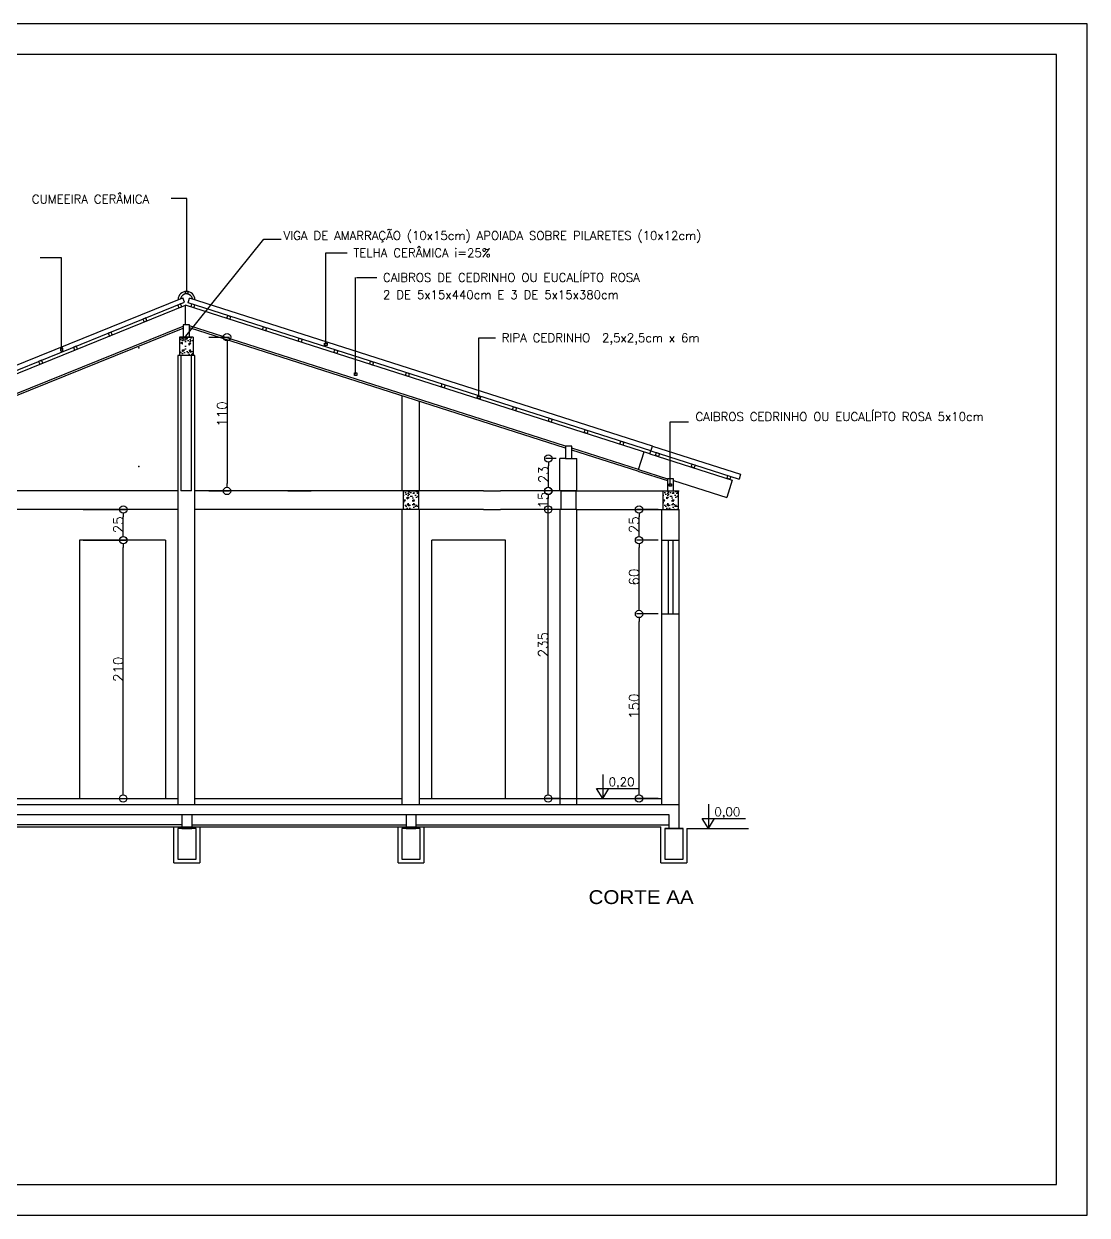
# Model space of a CAD drawing. Extents: x -6702 to 814, y 5971 to 8281.
# Drawn here: x -4621 to -3756, y 7310 to 8279 of the extents above; entities that cross this region are included whole.
import ezdxf
from ezdxf.enums import TextEntityAlignment as Align

# ---------------------------------------------------------------- set-up
doc = ezdxf.new("R2010")
doc.units = 0
doc.header["$LTSCALE"] = 30
doc.header["$MEASUREMENT"] = 0
doc.linetypes.add('ACAD_ISO03W100', pattern=[30, 12, -18])
doc.layers.get('0').update_dxf_attribs({"color": 1, "linetype": 'CONTINUOUS'})
doc.layers.get('DEFPOINTS').update_dxf_attribs({"linetype": 'CONTINUOUS'})
for name, color, linetype in [('ABERTURAS', 1, 'CONTINUOUS'), ('COTA', 1, 'CONTINUOUS'), ('ESPEC', 2, 'CONTINUOUS'), ('ESQUAD', 10, 'CONTINUOUS'), ('ESTRUT', 6, 'CONTINUOUS'), ('FOLHA', 7, 'CONTINUOUS'), ('HACHURA', 7, 'CONTINUOUS'), ('PAREDE', 6, 'CONTINUOUS'), ('PISO', 2, 'CONTINUOUS'), ('PRANCHA', 7, 'CONTINUOUS'), ('PROJEÇÃO', 7, 'CONTINUOUS'), ('TELHADO', 7, 'CONTINUOUS'), ('TEXTOS', 2, 'CONTINUOUS')]:
    doc.layers.add(name, color=color, linetype=linetype)
doc.styles.add('REGUA60', font='simplex.shx')
doc.styles.add('REGUA80', font='simplex.shx')
doc.styles.add('ROMAN', font='ROMAN')
doc.dimstyles.get("Standard").update_dxf_attribs({"dimtxt": 0.18, "dimasz": 0.18, "dimexe": 0.18, "dimexo": 0.0625, "dimgap": 0.09, "dimtad": 0, "dimtih": 1, "dimtoh": 1, "dimdec": 4, "dimzin": 0, "dimdsep": 46, "dimtxsty": 'Standard', "dimcen": 0.09, "dimadec": 0, "dimazin": 0, "dimtfac": 1, "dimtdec": 4, "dimtofl": 0, "dimtmove": 0, "dimatfit": 0, "dimfxl": 1, "dimtolj": 1, "dimtzin": 0, "dimarcsym": 0})

# ---------------------------------------------------------------- blocks, each defined once
blk = doc.blocks.new('INDPONTO')
at = {"color": 4, "linetype": 'ByBlock'}
blk.add_lwpolyline([(-0.2, 0.2), (0.2, 0.2), (0.2, -0.2), (-0.2, -0.2)], close=True, dxfattribs=at)
blk = doc.blocks.new('_DOTBLANK')
at = {"color": 0, "linetype": 'ByBlock'}
blk.add_line((-0.5, 0), (-1, 0), dxfattribs=at)
blk.add_circle((0, 0), 0.5, dxfattribs=at)
blk = doc.blocks.new('*D20')
at = {"color": 0, "linetype": 'ByBlock'}
for p, q in [((-4219.51, 7986.92), (-4202.62, 7986.92)), ((-4204.62, 7980.92), (-4204.62, 7867.81)), ((-4219.51, 7861.81), (-4202.62, 7861.81))]:
    blk.add_line(p, q, dxfattribs=at)
at = {"layer": 'DEFPOINTS', "color": 0, "linetype": 'ByBlock'}
for p in [(-4222.51, 7986.92), (-4222.51, 7861.81), (-4204.62, 7861.81)]:
    blk.add_point(p, dxfattribs=at)
at = {"color": 0, "linetype": 'ByBlock', "xscale": 6, "yscale": 6, "zscale": 6}
for p, rotation in [((-4204.62, 7986.92), 90), ((-4204.62, 7861.81), 270)]:
    blk.add_blockref('_DOTBLANK', p, dxfattribs=dict(at, rotation=rotation))
at = {"color": 2, "linetype": 'ByBlock', "insert": (-4208.62, 7924.36), "char_height": 8, "attachment_point": 5, "rotation": 90, "style": 'REGUA60'}
blk.add_mtext('\\A1;110', dxfattribs=at)
blk = doc.blocks.new('COTAPT')
at = {"color": 0, "linetype": 'ByBlock'}
blk.add_line((0, 0), (200, 0), dxfattribs=at)
at = {"color": 6, "linetype": 'ByBlock'}
blk.add_lwpolyline([(-20, 20), (20, 20), (20, -20), (-20, -20)], close=True, dxfattribs=at)
blk = doc.blocks.new('*D62')
at = {"color": 0, "linetype": 'ByBlock'}
for p, q in [((-4321.65, 7821.81), (-4287, 7821.81)), ((-4289, 7617.81), (-4289, 7815.81)), ((-4321.65, 7611.81), (-4287, 7611.81))]:
    blk.add_line(p, q, dxfattribs=at)
at = {"layer": 'DEFPOINTS', "color": 0, "linetype": 'ByBlock'}
for p in [(-4324.65, 7821.81), (-4289, 7821.81), (-4324.65, 7611.81)]:
    blk.add_point(p, dxfattribs=at)
at = {"color": 0, "linetype": 'ByBlock', "xscale": 6, "yscale": 6, "zscale": 6}
for p, rotation in [((-4289, 7821.81), 90), ((-4289, 7611.81), 270)]:
    blk.add_blockref('_DOTBLANK', p, dxfattribs=dict(at, rotation=rotation))
at = {"color": 2, "linetype": 'ByBlock', "insert": (-4293, 7716.81), "char_height": 8, "attachment_point": 5, "rotation": 90, "style": 'REGUA60'}
blk.add_mtext('\\A1;210', dxfattribs=at)
blk = doc.blocks.new('*D63')
at = {"color": 0, "linetype": 'ByBlock'}
for p, q in [((-4321.65, 7846.81), (-4286.9, 7846.81)), ((-4288.9, 7827.81), (-4288.9, 7840.81)), ((-4321.65, 7821.81), (-4286.9, 7821.81))]:
    blk.add_line(p, q, dxfattribs=at)
at = {"layer": 'DEFPOINTS', "color": 0, "linetype": 'ByBlock'}
for p in [(-4324.65, 7846.81), (-4288.9, 7846.81), (-4324.65, 7821.81)]:
    blk.add_point(p, dxfattribs=at)
at = {"color": 0, "linetype": 'ByBlock', "xscale": 6, "yscale": 6, "zscale": 6}
for p, rotation in [((-4288.9, 7846.81), 90), ((-4288.9, 7821.81), 270)]:
    blk.add_blockref('_DOTBLANK', p, dxfattribs=dict(at, rotation=rotation))
at = {"color": 2, "linetype": 'ByBlock', "insert": (-4292.9, 7834.31), "char_height": 8, "attachment_point": 5, "rotation": 90, "style": 'REGUA60'}
blk.add_mtext('\\A1;25', dxfattribs=at)
blk = doc.blocks.new('*D64')
at = {"color": 0, "linetype": 'ByBlock'}
for p, q in [((-3933.2, 7861.81), (-3945.59, 7861.81)), ((-3943.59, 7617.81), (-3943.59, 7855.81)), ((-3933.2, 7611.81), (-3945.59, 7611.81))]:
    blk.add_line(p, q, dxfattribs=at)
at = {"layer": 'DEFPOINTS', "color": 0, "linetype": 'ByBlock'}
for p in [(-3943.59, 7861.81), (-3930.2, 7861.81), (-3930.2, 7611.81)]:
    blk.add_point(p, dxfattribs=at)
at = {"color": 0, "linetype": 'ByBlock', "xscale": 6, "yscale": 6, "zscale": 6}
for p, rotation in [((-3943.59, 7861.81), 90), ((-3943.59, 7611.81), 270)]:
    blk.add_blockref('_DOTBLANK', p, dxfattribs=dict(at, rotation=rotation))
at = {"color": 2, "linetype": 'ByBlock', "insert": (-3947.59, 7736.81), "char_height": 8, "attachment_point": 5, "rotation": 90, "style": 'REGUA60'}
blk.add_mtext('\\A1;235', dxfattribs=at)
blk = doc.blocks.new('*D65')
at = {"color": 0, "linetype": 'ByBlock'}
for p, q in [((-3946.59, 7861.81), (-3945.59, 7861.81)), ((-3943.59, 7852.81), (-3943.59, 7855.81)), ((-3946.59, 7846.81), (-3945.59, 7846.81))]:
    blk.add_line(p, q, dxfattribs=at)
at = {"layer": 'DEFPOINTS', "color": 0, "linetype": 'ByBlock'}
for p in [(-3943.59, 7861.81), (-3943.59, 7861.81), (-3943.59, 7846.81)]:
    blk.add_point(p, dxfattribs=at)
at = {"color": 0, "linetype": 'ByBlock', "xscale": 6, "yscale": 6, "zscale": 6}
for p, rotation in [((-3943.59, 7861.81), 90), ((-3943.59, 7846.81), 270)]:
    blk.add_blockref('_DOTBLANK', p, dxfattribs=dict(at, rotation=rotation))
at = {"color": 2, "linetype": 'ByBlock', "insert": (-3947.59, 7854.31), "char_height": 8, "attachment_point": 5, "rotation": 90, "style": 'REGUA60'}
blk.add_mtext('\\A1;15', dxfattribs=at)
blk = doc.blocks.new('*D66')
at = {"color": 0, "linetype": 'ByBlock'}
for p, q in [((-3937.11, 7888.27), (-3945.38, 7888.27)), ((-3943.38, 7867.81), (-3943.38, 7882.27)), ((-3937.11, 7861.81), (-3945.38, 7861.81))]:
    blk.add_line(p, q, dxfattribs=at)
at = {"layer": 'DEFPOINTS', "color": 0, "linetype": 'ByBlock'}
for p in [(-3943.38, 7888.27), (-3934.11, 7888.27), (-3934.11, 7861.81)]:
    blk.add_point(p, dxfattribs=at)
at = {"color": 0, "linetype": 'ByBlock', "xscale": 6, "yscale": 6, "zscale": 6}
for p, rotation in [((-3943.38, 7888.27), 90), ((-3943.38, 7861.81), 270)]:
    blk.add_blockref('_DOTBLANK', p, dxfattribs=dict(at, rotation=rotation))
at = {"color": 2, "linetype": 'ByBlock', "insert": (-3947.38, 7875.04), "char_height": 8, "attachment_point": 5, "rotation": 90, "style": 'REGUA60'}
blk.add_mtext('\\A1;23', dxfattribs=at)
blk = doc.blocks.new('*D71')
at = {"color": 0, "linetype": 'ByBlock'}
for p, q in [((-3854.11, 7761.81), (-3871.69, 7761.81)), ((-3869.69, 7617.81), (-3869.69, 7755.81)), ((-3854.11, 7611.81), (-3871.69, 7611.81))]:
    blk.add_line(p, q, dxfattribs=at)
at = {"layer": 'DEFPOINTS', "color": 0, "linetype": 'ByBlock'}
for p in [(-3869.69, 7761.81), (-3851.11, 7761.81), (-3851.11, 7611.81)]:
    blk.add_point(p, dxfattribs=at)
at = {"color": 0, "linetype": 'ByBlock', "xscale": 6, "yscale": 6, "zscale": 6}
for p, rotation in [((-3869.69, 7761.81), 90), ((-3869.69, 7611.81), 270)]:
    blk.add_blockref('_DOTBLANK', p, dxfattribs=dict(at, rotation=rotation))
at = {"color": 2, "linetype": 'ByBlock', "insert": (-3873.69, 7686.81), "char_height": 8, "attachment_point": 5, "rotation": 90, "style": 'REGUA60'}
blk.add_mtext('\\A1;150', dxfattribs=at)
blk = doc.blocks.new('*D72')
at = {"color": 0, "linetype": 'ByBlock'}
for p, q in [((-3854.11, 7821.81), (-3871.69, 7821.81)), ((-3869.69, 7767.81), (-3869.69, 7815.81)), ((-3854.11, 7761.81), (-3871.69, 7761.81))]:
    blk.add_line(p, q, dxfattribs=at)
at = {"layer": 'DEFPOINTS', "color": 0, "linetype": 'ByBlock'}
for p in [(-3869.69, 7821.81), (-3851.11, 7821.81), (-3851.11, 7761.81)]:
    blk.add_point(p, dxfattribs=at)
at = {"color": 0, "linetype": 'ByBlock', "xscale": 6, "yscale": 6, "zscale": 6}
for p, rotation in [((-3869.69, 7821.81), 90), ((-3869.69, 7761.81), 270)]:
    blk.add_blockref('_DOTBLANK', p, dxfattribs=dict(at, rotation=rotation))
at = {"color": 2, "linetype": 'ByBlock', "insert": (-3873.69, 7791.81), "char_height": 8, "attachment_point": 5, "rotation": 90, "style": 'REGUA60'}
blk.add_mtext('\\A1;60', dxfattribs=at)
blk = doc.blocks.new('*D73')
at = {"color": 0, "linetype": 'ByBlock'}
for p, q in [((-3854.11, 7846.81), (-3871.69, 7846.81)), ((-3869.69, 7827.81), (-3869.69, 7840.81)), ((-3854.11, 7821.81), (-3871.69, 7821.81))]:
    blk.add_line(p, q, dxfattribs=at)
at = {"layer": 'DEFPOINTS', "color": 0, "linetype": 'ByBlock'}
for p in [(-3869.69, 7846.81), (-3851.11, 7846.81), (-3851.11, 7821.81)]:
    blk.add_point(p, dxfattribs=at)
at = {"color": 0, "linetype": 'ByBlock', "xscale": 6, "yscale": 6, "zscale": 6}
for p, rotation in [((-3869.69, 7846.81), 90), ((-3869.69, 7821.81), 270)]:
    blk.add_blockref('_DOTBLANK', p, dxfattribs=dict(at, rotation=rotation))
at = {"color": 2, "linetype": 'ByBlock', "insert": (-3873.69, 7834.31), "char_height": 8, "attachment_point": 5, "rotation": 90, "style": 'REGUA60'}
blk.add_mtext('\\A1;25', dxfattribs=at)

msp = doc.modelspace()

# ---------------------------------------------------------------- hatches: boundary and pattern name
at = {"layer": 'HACHURA'}
h = msp.add_hatch(dxfattribs=at)
h.set_pattern_fill('CONCRETO', color=256, scale=15, style=0)
h.set_pattern_definition([(45, (-6346.309, 7732.514), (0, 15.00007), [2.1213, -4.24275, 1.06065, -6.3639, 2.1213, -5.303303]), (135, (-6336.559, 7733.264), (-15.00007, 0), [2.121315, -3.18195, 1.06065, -5.30325, 2.121315, -7.424723]), (63.43495, (-6348.559, 7730.264), (8e-10, 15), [1.677, -6.708, 1.677, -6.70851]), (116.56505, (-6348.559, 7730.264), (-6e-09, 15), [1.677, -6.708, 1.677, -6.70851]), (0, (-6348.559, 7731.764), (0, 15), [0.75, -6, 1.5, -6, 0.75]), (0, (-6348.559, 7734.014), (0, 15), [-2.25, 1.5, -6, 0, -5.25, 0]), (0, (-6348.559, 7734.764), (0, 15), [-6, 0, -4.5, 1.5, -3, 0]), (0, (-6348.559, 7737.014), (0, 15), [-3, 0, -3.75, 1.5, -6.75, 0]), (0, (-6348.559, 7739.264), (0, 15), [-3, 1.5, -6, 1.5, -3, 0]), (0, (-6348.559, 7743.014), (0, 15), [-2.25, 1.5, -3, 0, -8.25, 0]), (0, (-6348.559, 7743.764), (0, 15), [-3, 0, -9, 1.5, -1.5, 0]), (90, (-6347.809, 7733.264), (-15, 9e-16), [-4.5, 0, -4.5, 0, -6, 0]), (90, (-6346.309, 7730.264), (-15, 9e-16), [-2.25, 1.5, -6, 0, -5.25, 0]), (90, (-6344.809, 7730.264), (-15, 9e-16), [-6, 0, -5.25, 1.5, -2.25, 0]), (90, (-6336.559, 7730.264), (-15, 9e-16), [-3, 1.5, -7.5, 1.5, -1.5, 0]), (90, (-6347.059, 7731.764), (-15, 9e-16), [-4.5, 0, -5.25, 0, -5.25, 0]), (90, (-6345.559, 7731.764), (-15, 9e-16), [-3.75, 0, -8.25, 0, -3, 0]), (90, (-6344.059, 7732.514), (-15, 9e-16), [-7.5, 0, -2.25, 0, -5.25, 0]), (90, (-6343.309, 7731.014), (-15, 9e-16), [-6.75, 0, -3, 0, -3.75, 0]), (90, (-6341.809, 7733.264), (-15, 9e-16), [-6, 0, -2.25, 0, -6, 0]), (90, (-6341.059, 7734.014), (-15, 9e-16), [-6.75, 0, -3, 0, -5.25, 0]), (90, (-6340.309, 7730.264), (-15, 9e-16), [-9, 0, -3.75, 0, -2.25, 0]), (90, (-6339.559, 7732.514), (-15, 9e-16), [-3, 0, -6, 0, -6, 0]), (90, (-6338.809, 7731.764), (-15, 9e-16), [-6.75, 0, -3.75, 0, -4.5, 0]), (90, (-6338.059, 7731.014), (-15, 9e-16), [-6, 0, -4.5, 0, -4.5, 0]), (90, (-6336.559, 7731.764), (-15, 9e-16), [-4.5, 0, -4.5, 0, -6, 0]), (90, (-6335.059, 7732.514), (-15, 9e-16), [-6, 0, -3, 0, -6, 0]), (90, (-6334.309, 7733.264), (-15, 9e-16), [-2.25, 0, -9, 0, -3.75, 0])])
h.paths.add_polyline_path([(-4487.176, 8014.788), (-4489.176, 8014.788), (-4489.176, 8016.788), (-4488.176, 8016.788), (-4488.176, 8024.05), (-4494.049, 8024.05), (-4494.049, 8009.05), (-4483.059, 8009.05), (-4483.059, 8024.05), (-4488.176, 8024.05), (-4488.176, 8016.788), (-4487.176, 8016.788)])
h = msp.add_hatch(dxfattribs=at)
h.set_pattern_fill('CONCRETO', color=256, scale=15, style=0)
h.set_pattern_definition([(45, (-6513.985, 7727.514), (0, 15.00007), [2.1213, -4.24275, 1.06065, -6.3639, 2.1213, -5.303303]), (135, (-6504.235, 7728.264), (-15.00007, 0), [2.121315, -3.18195, 1.06065, -5.30325, 2.121315, -7.424723]), (63.43495, (-6516.235, 7725.264), (8e-10, 15), [1.677, -6.708, 1.677, -6.70851]), (116.56505, (-6516.235, 7725.264), (-6e-09, 15), [1.677, -6.708, 1.677, -6.70851]), (0, (-6516.235, 7726.764), (0, 15), [0.75, -6, 1.5, -6, 0.75]), (0, (-6516.235, 7729.014), (0, 15), [-2.25, 1.5, -6, 0, -5.25, 0]), (0, (-6516.235, 7729.764), (0, 15), [-6, 0, -4.5, 1.5, -3, 0]), (0, (-6516.235, 7732.014), (0, 15), [-3, 0, -3.75, 1.5, -6.75, 0]), (0, (-6516.235, 7734.264), (0, 15), [-3, 1.5, -6, 1.5, -3, 0]), (0, (-6516.235, 7738.014), (0, 15), [-2.25, 1.5, -3, 0, -8.25, 0]), (0, (-6516.235, 7738.764), (0, 15), [-3, 0, -9, 1.5, -1.5, 0]), (90, (-6515.485, 7728.264), (-15, 9e-16), [-4.5, 0, -4.5, 0, -6, 0]), (90, (-6513.985, 7725.264), (-15, 9e-16), [-2.25, 1.5, -6, 0, -5.25, 0]), (90, (-6512.485, 7725.264), (-15, 9e-16), [-6, 0, -5.25, 1.5, -2.25, 0]), (90, (-6504.235, 7725.264), (-15, 9e-16), [-3, 1.5, -7.5, 1.5, -1.5, 0]), (90, (-6514.735, 7726.764), (-15, 9e-16), [-4.5, 0, -5.25, 0, -5.25, 0]), (90, (-6513.235, 7726.764), (-15, 9e-16), [-3.75, 0, -8.25, 0, -3, 0]), (90, (-6511.735, 7727.514), (-15, 9e-16), [-7.5, 0, -2.25, 0, -5.25, 0]), (90, (-6510.985, 7726.014), (-15, 9e-16), [-6.75, 0, -3, 0, -3.75, 0]), (90, (-6509.485, 7728.264), (-15, 9e-16), [-6, 0, -2.25, 0, -6, 0]), (90, (-6508.735, 7729.014), (-15, 9e-16), [-6.75, 0, -3, 0, -5.25, 0]), (90, (-6507.985, 7725.264), (-15, 9e-16), [-9, 0, -3.75, 0, -2.25, 0]), (90, (-6507.235, 7727.514), (-15, 9e-16), [-3, 0, -6, 0, -6, 0]), (90, (-6506.485, 7726.764), (-15, 9e-16), [-6.75, 0, -3.75, 0, -4.5, 0]), (90, (-6505.735, 7726.014), (-15, 9e-16), [-6, 0, -4.5, 0, -4.5, 0]), (90, (-6504.235, 7726.764), (-15, 9e-16), [-4.5, 0, -4.5, 0, -6, 0]), (90, (-6502.735, 7727.514), (-15, 9e-16), [-6, 0, -3, 0, -6, 0]), (90, (-6501.985, 7728.264), (-15, 9e-16), [-2.25, 0, -9, 0, -3.75, 0])])
h.paths.add_polyline_path([(-4312.177, 7898.936), (-4312.177, 7883.936), (-4299.772, 7883.936), (-4299.772, 7898.936)])
h = msp.add_hatch(dxfattribs=at)
h.set_pattern_fill('CONCRETO', color=256, scale=15, style=0)
h.set_pattern_definition([(45, (-6303.014, 7727.514), (0, 15.00007), [2.1213, -4.24275, 1.06065, -6.3639, 2.1213, -5.303303]), (135, (-6293.264, 7728.264), (-15.00007, 0), [2.121315, -3.18195, 1.06065, -5.30325, 2.121315, -7.424723]), (63.43495, (-6305.264, 7725.264), (8e-10, 15), [1.677, -6.708, 1.677, -6.70851]), (116.56505, (-6305.264, 7725.264), (-6e-09, 15), [1.677, -6.708, 1.677, -6.70851]), (0, (-6305.264, 7726.764), (0, 15), [0.75, -6, 1.5, -6, 0.75]), (0, (-6305.264, 7729.014), (0, 15), [-2.25, 1.5, -6, 0, -5.25, 0]), (0, (-6305.264, 7729.764), (0, 15), [-6, 0, -4.5, 1.5, -3, 0]), (0, (-6305.264, 7732.014), (0, 15), [-3, 0, -3.75, 1.5, -6.75, 0]), (0, (-6305.264, 7734.264), (0, 15), [-3, 1.5, -6, 1.5, -3, 0]), (0, (-6305.264, 7738.014), (0, 15), [-2.25, 1.5, -3, 0, -8.25, 0]), (0, (-6305.264, 7738.764), (0, 15), [-3, 0, -9, 1.5, -1.5, 0]), (90, (-6304.514, 7728.264), (-15, 9e-16), [-4.5, 0, -4.5, 0, -6, 0]), (90, (-6303.014, 7725.264), (-15, 9e-16), [-2.25, 1.5, -6, 0, -5.25, 0]), (90, (-6301.514, 7725.264), (-15, 9e-16), [-6, 0, -5.25, 1.5, -2.25, 0]), (90, (-6293.264, 7725.264), (-15, 9e-16), [-3, 1.5, -7.5, 1.5, -1.5, 0]), (90, (-6303.764, 7726.764), (-15, 9e-16), [-4.5, 0, -5.25, 0, -5.25, 0]), (90, (-6302.264, 7726.764), (-15, 9e-16), [-3.75, 0, -8.25, 0, -3, 0]), (90, (-6300.764, 7727.514), (-15, 9e-16), [-7.5, 0, -2.25, 0, -5.25, 0]), (90, (-6300.014, 7726.014), (-15, 9e-16), [-6.75, 0, -3, 0, -3.75, 0]), (90, (-6298.514, 7728.264), (-15, 9e-16), [-6, 0, -2.25, 0, -6, 0]), (90, (-6297.764, 7729.014), (-15, 9e-16), [-6.75, 0, -3, 0, -5.25, 0]), (90, (-6297.014, 7725.264), (-15, 9e-16), [-9, 0, -3.75, 0, -2.25, 0]), (90, (-6296.264, 7727.514), (-15, 9e-16), [-3, 0, -6, 0, -6, 0]), (90, (-6295.514, 7726.764), (-15, 9e-16), [-6.75, 0, -3.75, 0, -4.5, 0]), (90, (-6294.764, 7726.014), (-15, 9e-16), [-6, 0, -4.5, 0, -4.5, 0]), (90, (-6293.264, 7726.764), (-15, 9e-16), [-4.5, 0, -4.5, 0, -6, 0]), (90, (-6291.764, 7727.514), (-15, 9e-16), [-6, 0, -3, 0, -6, 0]), (90, (-6291.014, 7728.264), (-15, 9e-16), [-2.25, 0, -9, 0, -3.75, 0])])
h.paths.add_polyline_path([(-4101.205, 7898.936), (-4101.205, 7883.936), (-4088.801, 7883.936), (-4088.801, 7898.936)])

# ---------------------------------------------------------------- linework, layer by layer
at = {"color": 0, "linetype": 'ByBlock'}
msp.add_line((-4340.367, 7643.886), (-4340.367, 7643.836), dxfattribs=at)
at = {"layer": 'ABERTURAS', "color": 1, "linetype": 'Continuous', "ltscale": 3.937008}
for p, q in [((-4575.512, 7858.936), (-4575.512, 7648.936)), ((-4505.512, 7858.936), (-4575.512, 7858.936)), ((-4505.512, 7858.936), (-4505.512, 7648.936)), ((-4288.974, 7648.936), (-4288.974, 7858.936)), ((-4228.974, 7648.936), (-4228.974, 7858.936))]:
    msp.add_line(p, q, dxfattribs=at)
at = {"layer": 'ABERTURAS', "linetype": 'Continuous', "ltscale": 3.937008}
for p, q in [((-4101.974, 7798.936), (-4101.974, 7858.936)), ((-4087.974, 7798.936), (-4087.974, 7858.936))]:
    msp.add_line(p, q, dxfattribs=at)
at = {"layer": 'ABERTURAS'}
for p, q in [((-4096.974, 7858.936), (-4096.974, 7798.936)), ((-4092.974, 7858.936), (-4092.974, 7798.936))]:
    msp.add_line(p, q, dxfattribs=at)
at = {"layer": 'COTA', "linetype": 'ByBlock'}
for p, q in [((-4495.512, 7898.936), (-4793.69, 7898.936)), ((-4247.108, 7898.936), (-4481.513, 7898.936)), ((-4406.151, 7898.944), (-4387.149, 7898.944)), ((-4170.974, 7898.936), (-4233.108, 7898.936))]:
    msp.add_line(p, q, dxfattribs=at)
at = {"layer": 'COTA', "color": 4}
for p, q in [((-4312.177, 7898.936), (-4312.177, 7883.938)), ((-4312.177, 7898.936), (-4299.772, 7898.936)), ((-4299.772, 7898.936), (-4299.772, 7883.938)), ((-4101.205, 7898.936), (-4101.205, 7883.938)), ((-4101.205, 7898.936), (-4088.801, 7898.936)), ((-4088.801, 7898.936), (-4088.801, 7883.938))]:
    msp.add_line(p, q, dxfattribs=at)
at = {"layer": 'COTA'}
for p, q in [((-4247.108, 7898.936), (-4233.108, 7898.936)), ((-4170.974, 7898.936), (-4087.974, 7898.936)), ((-4495.512, 7883.936), (-4792.864, 7883.936)), ((-4247.108, 7883.936), (-4481.513, 7883.936)), ((-4247.108, 7883.936), (-4233.108, 7883.936)), ((-4170.974, 7883.936), (-4233.108, 7883.936)), ((-4170.974, 7883.936), (-4087.974, 7883.936)), ((-4228.974, 7858.936), (-4288.974, 7858.936))]:
    msp.add_line(p, q, dxfattribs=at)
at = {"layer": 'COTA', "linetype": 'ByBlock'}
for p in [(-4527.129, 8015.339), (-4527.129, 7918.957)]:
    msp.add_point(p, dxfattribs=at)
at = {"layer": 'DEFPOINTS', "color": 0, "linetype": 'ByBlock'}
for p in [(-4397.149, 8018.876), (-4495.338, 7918.925), (-4481.384, 7898.944), (-4184.824, 7898.936), (-4310.804, 7643.936)]:
    msp.add_point(p, dxfattribs=at)
at = {"layer": 'ESPEC'}
for p, q in [((-4488.22, 8136.671), (-4500.833, 8136.671)), ((-4488.22, 8061.144), (-4488.22, 8136.671)), ((-4489.982, 8023.411), (-4425.576, 8103.538)), ((-4425.576, 8103.538), (-4411.538, 8103.538)), ((-4589.911, 8088.349), (-4607.341, 8088.349)), ((-4589.911, 8013.964), (-4589.911, 8088.349)), ((-4375.162, 8018.162), (-4375.162, 8092.547)), ((-4375.162, 8092.547), (-4357.732, 8092.547)), ((-4350.95, 7993.942), (-4350.95, 8072.474)), ((-4350.288, 8072.474), (-4333.688, 8072.474)), ((-4250.736, 7975.353), (-4250.736, 8023.468)), ((-4250.736, 8023.468), (-4237.179, 8023.468)), ((-4095.177, 7903.77), (-4095.177, 7955.203)), ((-4095.177, 7955.203), (-4080.237, 7955.203)), ((-4150.08, 7668.498), (-4150.08, 7648.93)), ((-4155.08, 7656.93), (-4120.08, 7656.93)), ((-4150.08, 7648.93), (-4155.08, 7656.93)), ((-4150.08, 7648.93), (-4145.08, 7656.93)), ((-4064.126, 7644.192), (-4064.126, 7624.623)), ((-4064.126, 7624.623), (-4069.126, 7632.623)), ((-4069.126, 7632.623), (-4034.126, 7632.623)), ((-4064.126, 7624.623), (-4059.126, 7632.623))]:
    msp.add_line(p, q, dxfattribs=at)
at = {"layer": 'ESQUAD', "color": 1, "linetype": 'Continuous', "ltscale": 3.937008}
for p, q in [((-4798.864, 7627.661), (-4492.078, 7627.661)), ((-4484.079, 7627.624), (-4309.974, 7627.624)), ((-4301.974, 7627.624), (-4096.203, 7627.624))]:
    msp.add_line(p, q, dxfattribs=at)
at = {"layer": 'ESTRUT', "linetype": 'Continuous', "ltscale": 3.937008}
for p, q in [((-4483.059, 8024.05), (-4494.049, 8024.05)), ((-4481.513, 8009.05), (-4495.512, 8009.05)), ((-4170.974, 7883.936), (-4184.974, 7883.936)), ((-4806.863, 7643.936), (-4170.863, 7643.936)), ((-4798.864, 7635.936), (-4492.078, 7635.936)), ((-4602.016, 7635.936), (-4096.203, 7635.936)), ((-4492.078, 7635.936), (-4492.078, 7624.624)), ((-4484.079, 7635.936), (-4484.079, 7624.624)), ((-4484.079, 7635.936), (-4178.863, 7635.936)), ((-4309.974, 7635.936), (-4309.974, 7624.624)), ((-4301.974, 7635.936), (-4301.974, 7624.624)), ((-4170.974, 7635.936), (-4170.863, 7635.936)), ((-4096.203, 7635.936), (-4096.203, 7624.624)), ((-4495.579, 7624.624), (-4495.579, 7599.624)), ((-4480.579, 7624.624), (-4495.579, 7624.624)), ((-4492.078, 7624.624), (-4484.079, 7624.624)), ((-4480.579, 7599.624), (-4480.579, 7624.624)), ((-4313.474, 7624.624), (-4313.475, 7599.623)), ((-4298.474, 7624.624), (-4313.474, 7624.624)), ((-4309.974, 7624.624), (-4301.974, 7624.624)), ((-4298.475, 7599.623), (-4298.474, 7624.624)), ((-4099.703, 7624.623), (-4099.703, 7599.623)), ((-4084.703, 7624.623), (-4099.703, 7624.623)), ((-4099.703, 7624.623), (-4084.703, 7624.623)), ((-4084.703, 7599.623), (-4084.703, 7624.623)), ((-4495.579, 7599.624), (-4480.579, 7599.624)), ((-4313.475, 7599.623), (-4298.475, 7599.623)), ((-4099.703, 7599.623), (-4084.703, 7599.623))]:
    msp.add_line(p, q, dxfattribs=at)
at = {"layer": 'FOLHA', "color": 1}
for p, q in [((-3756.253, 8278.715), (-5087.587, 8278.715)), ((-3756.253, 7310.172), (-3756.253, 8278.715)), ((-5087.587, 7310.172), (-3756.253, 7310.172))]:
    msp.add_line(p, q, dxfattribs=at)
at = {"layer": 'FOLHA'}
for p, q in [((-3781.253, 8253.715), (-4962.587, 8253.715)), ((-3781.253, 7335.172), (-3781.253, 8253.715)), ((-4962.587, 7335.172), (-3781.253, 7335.172))]:
    msp.add_line(p, q, dxfattribs=at)
at = {"layer": 'PAREDE', "color": 6, "linetype": 'Continuous', "ltscale": 3.937008}
for p, q in [((-4494.049, 8024.05), (-4494.049, 8009.047)), ((-4483.059, 8024.05), (-4483.059, 8009.047)), ((-4495.512, 8009.05), (-4495.512, 7643.936)), ((-4481.513, 7643.936), (-4481.513, 8009.05)), ((-4312.974, 7898.936), (-4312.974, 7976.3)), ((-4298.974, 7898.936), (-4298.974, 7971.82)), ((-4184.974, 7898.936), (-4184.974, 7925.397)), ((-4170.974, 7898.936), (-4170.974, 7925.397)), ((-4312.974, 7643.936), (-4312.974, 7883.936)), ((-4298.974, 7643.936), (-4298.974, 7883.936)), ((-4101.974, 7858.936), (-4101.974, 7883.936)), ((-4087.974, 7858.936), (-4087.974, 7883.936)), ((-4101.974, 7858.936), (-4087.974, 7858.936)), ((-4101.974, 7643.936), (-4101.974, 7798.936)), ((-4101.974, 7798.936), (-4087.974, 7798.936)), ((-4087.974, 7624.623), (-4087.974, 7798.936)), ((-4495.512, 7643.936), (-4481.513, 7643.936)), ((-4247.108, 7643.936), (-4233.108, 7643.936))]:
    msp.add_line(p, q, dxfattribs=at)
at = {"layer": 'PAREDE', "color": 1, "linetype": 'ACAD_ISO03W100'}
for p, q in [((-4111.641, 7929.209), (-4109.661, 7935.399)), ((-4120.974, 7916.446), (-4116.404, 7930.732)), ((-4184.205, 7898.936), (-4184.205, 7883.938)), ((-4184.205, 7898.936), (-4171.8, 7898.936)), ((-4171.8, 7898.936), (-4171.8, 7883.938)), ((-4101.205, 7898.936), (-4101.205, 7883.938)), ((-4101.205, 7898.936), (-4088.801, 7898.936)), ((-4088.801, 7898.936), (-4088.801, 7883.938)), ((-4184.974, 7883.936), (-4184.974, 7643.936)), ((-4170.974, 7643.936), (-4170.974, 7883.936))]:
    msp.add_line(p, q, dxfattribs=at)
at = {"layer": 'PAREDE'}
for p, q in [((-4180.246, 7925.397), (-4184.974, 7925.397)), ((-4175.246, 7925.397), (-4170.974, 7925.397))]:
    msp.add_line(p, q, dxfattribs=at)
at = {"layer": 'PISO', "linetype": 'Continuous', "ltscale": 3.937008}
for p, q in [((-4792.864, 7648.936), (-4495.512, 7648.936)), ((-4481.513, 7648.936), (-4312.974, 7648.936)), ((-4298.974, 7648.936), (-4101.974, 7648.936)), ((-4792.363, 7625.936), (-4498.578, 7625.936)), ((-4595.516, 7625.974), (-4102.703, 7625.974)), ((-4498.579, 7596.623), (-4498.578, 7625.936)), ((-4477.579, 7625.974), (-4477.579, 7596.623)), ((-4316.474, 7596.623), (-4316.474, 7625.936)), ((-4295.474, 7625.974), (-4295.474, 7596.623)), ((-4102.704, 7596.661), (-4102.703, 7625.974)), ((-4081.703, 7624.623), (-4081.704, 7596.661)), ((-4081.703, 7624.623), (-4031.452, 7624.623)), ((-4498.579, 7596.623), (-4477.579, 7596.623)), ((-4316.474, 7596.623), (-4295.474, 7596.623)), ((-4102.704, 7596.661), (-4081.704, 7596.661))]:
    msp.add_line(p, q, dxfattribs=at)
at = {"layer": 'PRANCHA'}
for p, q in [((-4806.863, 7643.936), (-4170.863, 7643.936)), ((-4170.863, 7643.936), (-4087.974, 7643.936))]:
    msp.add_line(p, q, dxfattribs=at)
at = {"layer": 'PROJEÇÃO', "linetype": 'ACAD_ISO03W100'}
for p, q in [((-4492.703, 7899.062), (-4492.703, 8008.936)), ((-4484.389, 7899.062), (-4484.389, 8008.936)), ((-4493.057, 7899.273), (-4484.464, 7899.273))]:
    msp.add_line(p, q, dxfattribs=at)
at = {"layer": 'TELHADO'}
for p, q in [((-4869.57, 7902.893), (-4491.446, 8056.075)), ((-4868.068, 7899.186), (-4489.944, 8052.368)), ((-4849.789, 7903.894), (-4489.154, 8049.991)), ((-4489.944, 8052.368), (-4491.446, 8056.075)), ((-4489.154, 8034.05), (-4489.154, 8049.991)), ((-4111.641, 7929.209), (-4489.154, 8049.991)), ((-4487.125, 8051.966), (-4485.906, 8055.776)), ((-4110.879, 7931.59), (-4487.125, 8051.966)), ((-4109.661, 7935.399), (-4485.906, 8055.776)), ((-4484.744, 8048.58), (-4483.982, 8050.961)), ((-4482.363, 8047.818), (-4481.601, 8050.199)), ((-4797.392, 7908.936), (-4491.054, 8033.037)), ((-4797.392, 7907.318), (-4491.054, 8031.418)), ((-4180.208, 7935.397), (-4486.054, 8033.25)), ((-4180.246, 7933.834), (-4486.054, 8031.675)), ((-4120.974, 7916.446), (-4175.246, 7933.809)), ((-4109.661, 7935.399), (-4037.974, 7912.464)), ((-4121.431, 7915.017), (-4175.246, 7932.234)), ((-4111.641, 7929.209), (-4044.717, 7907.797)), ((-4110.879, 7931.59), (-4039.193, 7908.654)), ((-4121.431, 7915.017), (-4097.503, 7907.361)), ((-4120.974, 7916.446), (-4097.503, 7908.936)), ((-4092.503, 7907.336), (-4049.288, 7893.51)), ((-4044.717, 7907.797), (-4049.288, 7893.51)), ((-4037.974, 7912.464), (-4039.193, 7908.654))]:
    msp.add_line(p, q, dxfattribs=at)
at = {"layer": 'TELHADO', "flags": 128}
for points in [[(-4493.188, 8051.054), (-4495.505, 8050.115), (-4494.566, 8047.798), (-4492.249, 8048.737)], [(-4521.456, 8039.602), (-4523.774, 8038.663), (-4522.835, 8036.346), (-4520.518, 8037.285)], [(-4454.933, 8041.667), (-4452.552, 8040.905), (-4453.314, 8038.524), (-4455.695, 8039.286)], [(-4425.883, 8032.373), (-4423.502, 8031.611), (-4424.264, 8029.23), (-4426.645, 8029.992)], [(-4549.725, 8028.15), (-4552.042, 8027.211), (-4551.103, 8024.894), (-4548.786, 8025.833)], [(-4396.834, 8023.078), (-4394.453, 8022.317), (-4395.215, 8019.936), (-4397.596, 8020.697)], [(-4577.993, 8016.698), (-4580.31, 8015.76), (-4579.372, 8013.442), (-4577.055, 8014.381)], [(-4367.785, 8013.784), (-4365.403, 8013.023), (-4366.165, 8010.641), (-4368.546, 8011.403)], [(-4606.262, 8005.246), (-4608.579, 8004.308), (-4607.64, 8001.991), (-4605.323, 8002.929)], [(-4338.735, 8004.49), (-4336.354, 8003.728), (-4337.116, 8001.347), (-4339.497, 8002.109)], [(-4309.686, 7995.196), (-4307.305, 7994.434), (-4308.066, 7992.053), (-4310.448, 7992.815)], [(-4280.636, 7985.902), (-4278.255, 7985.14), (-4279.017, 7982.759), (-4281.398, 7983.521)], [(-4251.587, 7976.608), (-4249.206, 7975.846), (-4249.968, 7973.465), (-4252.349, 7974.227)], [(-4222.537, 7967.314), (-4220.156, 7966.552), (-4220.918, 7964.171), (-4223.299, 7964.933)], [(-4193.488, 7958.02), (-4191.107, 7957.258), (-4191.869, 7954.877), (-4194.25, 7955.638)], [(-4164.439, 7948.725), (-4162.057, 7947.964), (-4162.819, 7945.583), (-4165.2, 7946.344)], [(-4135.389, 7939.431), (-4133.008, 7938.67), (-4133.77, 7936.288), (-4136.151, 7937.05)], [(-4106.34, 7930.137), (-4103.959, 7929.375), (-4104.72, 7926.994), (-4107.102, 7927.756)], [(-4077.29, 7920.843), (-4074.909, 7920.081), (-4075.671, 7917.7), (-4078.052, 7918.462)], [(-4048.241, 7911.549), (-4045.86, 7910.787), (-4046.622, 7908.406), (-4049.003, 7909.168)]]:
    msp.add_lwpolyline(points, close=True, dxfattribs=at)
at = {"layer": 'TELHADO'}
for points in [[(-4491.054, 8024.05), (-4486.054, 8024.05), (-4486.054, 8034.05), (-4491.054, 8034.05)], [(-4180.246, 7925.397), (-4175.246, 7925.397), (-4175.246, 7935.397), (-4180.246, 7935.397)], [(-4097.503, 7898.936), (-4092.503, 7898.936), (-4092.503, 7908.936), (-4097.503, 7908.936)]]:
    msp.add_lwpolyline(points, close=True, dxfattribs=at)
at = {"layer": 'TELHADO', "linetype": 'Continuous', "ltscale": 3.937008}
for radius, start, end in [(6.883, 0.963721, 177.919681), (4.883, 9.134096, 166.860269)]:
    msp.add_arc((-4488.423, 8054.264), radius, start, end, dxfattribs=at)

# ---------------------------------------------------------------- block references
at = {"layer": 'ESPEC', "yscale": 5, "zscale": 5}
for p, xscale, rotation in [((-4488.252, 8060.144), 5, 90), ((-4489.982, 8022.411), 5, 90), ((-4589.911, 8013.964), -5, 270), ((-4375.162, 8018.162), 5, 90), ((-4350.955, 7993.942), 5, 90), ((-4250.774, 7975.071), 5, 90), ((-4095.177, 7903.77), 5, 90)]:
    msp.add_blockref('INDPONTO', p, dxfattribs=dict(at, xscale=xscale, rotation=rotation))

# ---------------------------------------------------------------- texts
at = {"layer": 'ESPEC', "style": 'REGUA80'}
for s, p in [('CUMEEIRA CERÂMICA', (-4614.119, 8136.2)), ('VIGA DE AMARRAÇÃO (10x15cm) APOIADA SOBRE PILARETES (10x12cm)', (-4409.482, 8106.574)), ('TELHA CERÂMICA i=25%', (-4352.732, 8092.547)), ('CAIBROS DE CEDRINHO OU EUCALÍPTO ROSA ', (-4328.688, 8072.474)), ('2 DE 5x15x440cm E 3 DE 5x15x380cm', (-4328.688, 8058.47)), ('RIPA CEDRINHO  2,5x2,5cm x 6m', (-4232.179, 8023.468)), ('CAIBROS CEDRINHO OU EUCALÍPTO ROSA 5x10cm', (-4074.639, 7959.385)), ('0,20', (-4145.215, 7662.38)), ('0,00', (-4059.261, 7638.073))]:
    msp.add_text(s, height=7, dxfattribs=at).set_placement(p, align=Align.MIDDLE_LEFT)
at = {"layer": 'TEXTOS', "linetype": 'Continuous', "ltscale": 3.937008, "style": 'ROMAN', "width": 1.111111}
msp.add_text('CORTE AA', height=11.25, dxfattribs=at).set_placement((-4161.56, 7563.124))

# ---------------------------------------------------------------- dimensions: what is measured, and where the dimension line sits
at = {"layer": 'ABERTURAS'}
for base, p1, p2, picture, middle in [((-4120.553, 7883.936), (-4101.974, 7858.936), (-4101.974, 7883.936), '*D73', (-4124.553, 7871.436)), ((-4120.553, 7858.936), (-4101.974, 7798.936), (-4101.974, 7858.936), '*D72', (-4124.553, 7828.936)), ((-4120.553, 7798.936), (-4101.974, 7648.936), (-4101.974, 7798.936), '*D71', (-4124.553, 7723.936))]:
    dim = msp.add_linear_dim(base=base, p1=p1, p2=p2, angle=90, dimstyle='Standard', override={"dimtxt": 8, "dimasz": 6, "dimexe": 2, "dimexo": 3, "dimgap": 0, "dimtad": 1, "dimtih": 0, "dimtoh": 0, "dimdec": 2, "dimzin": 8, "dimtxsty": 'REGUA60', "dimblk": 'COTAPT', "dimblk1": 'DOTBLANK', "dimblk2": 'DOTBLANK', "dimsah": 1, "dimcen": 4, "dimdle": 4, "dimclrt": 2, "dimaunit": 1, "dimatfit": 3}, dxfattribs=at)
    dim.commit()
    dim.dimension.update_dxf_attribs({"geometry": picture, "text_midpoint": middle, "insert": (-250.86, 37.13)})
at = {"layer": 'COTA'}
for base, p1, p2, text, picture, middle in [((-4455.482, 7898.936), (-4473.369, 8024.05), (-4473.369, 7898.936), '110', '*D20', (-4459.482, 7961.493)), ((-4194.236, 7925.397), (-4184.974, 7898.936), (-4184.974, 7925.397), '23', '*D66', (-4198.236, 7912.167)), ((-4194.446, 7898.936), (-4181.056, 7648.936), (-4181.056, 7898.936), '235', '*D64', (-4198.446, 7773.936)), ((-4539.865, 7858.936), (-4575.512, 7648.936), (-4575.512, 7858.936), '210', '*D62', (-4543.865, 7753.936))]:
    dim = msp.add_linear_dim(base=base, p1=p1, p2=p2, angle=90, text=text, dimstyle='Standard', override={"dimtxt": 8, "dimasz": 6, "dimexe": 2, "dimexo": 3, "dimgap": 0, "dimtad": 1, "dimtih": 0, "dimtoh": 0, "dimdec": 2, "dimzin": 8, "dimtxsty": 'REGUA60', "dimblk": 'COTAPT', "dimblk1": 'DOTBLANK', "dimblk2": 'DOTBLANK', "dimsah": 1, "dimcen": 4, "dimdle": 4, "dimclrt": 2, "dimaunit": 1, "dimatfit": 3}, dxfattribs=at)
    dim.commit()
    dim.dimension.update_dxf_attribs({"geometry": picture, "text_midpoint": middle, "insert": (-250.86, 37.13)})
for base, p1, p2, picture, middle in [((-4194.446, 7898.936), (-4194.446, 7883.936), (-4194.446, 7898.936), '*D65', (-4198.446, 7891.436)), ((-4539.76, 7883.936), (-4575.512, 7858.936), (-4575.512, 7883.936), '*D63', (-4543.76, 7871.436))]:
    dim = msp.add_linear_dim(base=base, p1=p1, p2=p2, angle=90, dimstyle='Standard', override={"dimtxt": 8, "dimasz": 6, "dimexe": 2, "dimexo": 3, "dimgap": 0, "dimtad": 1, "dimtih": 0, "dimtoh": 0, "dimdec": 2, "dimzin": 8, "dimtxsty": 'REGUA60', "dimblk": 'COTAPT', "dimblk1": 'DOTBLANK', "dimblk2": 'DOTBLANK', "dimsah": 1, "dimcen": 4, "dimdle": 4, "dimclrt": 2, "dimaunit": 1, "dimatfit": 3}, dxfattribs=at)
    dim.commit()
    dim.dimension.update_dxf_attribs({"geometry": picture, "text_midpoint": middle, "insert": (-250.86, 37.13)})

doc.saveas('drawing.dxf')
